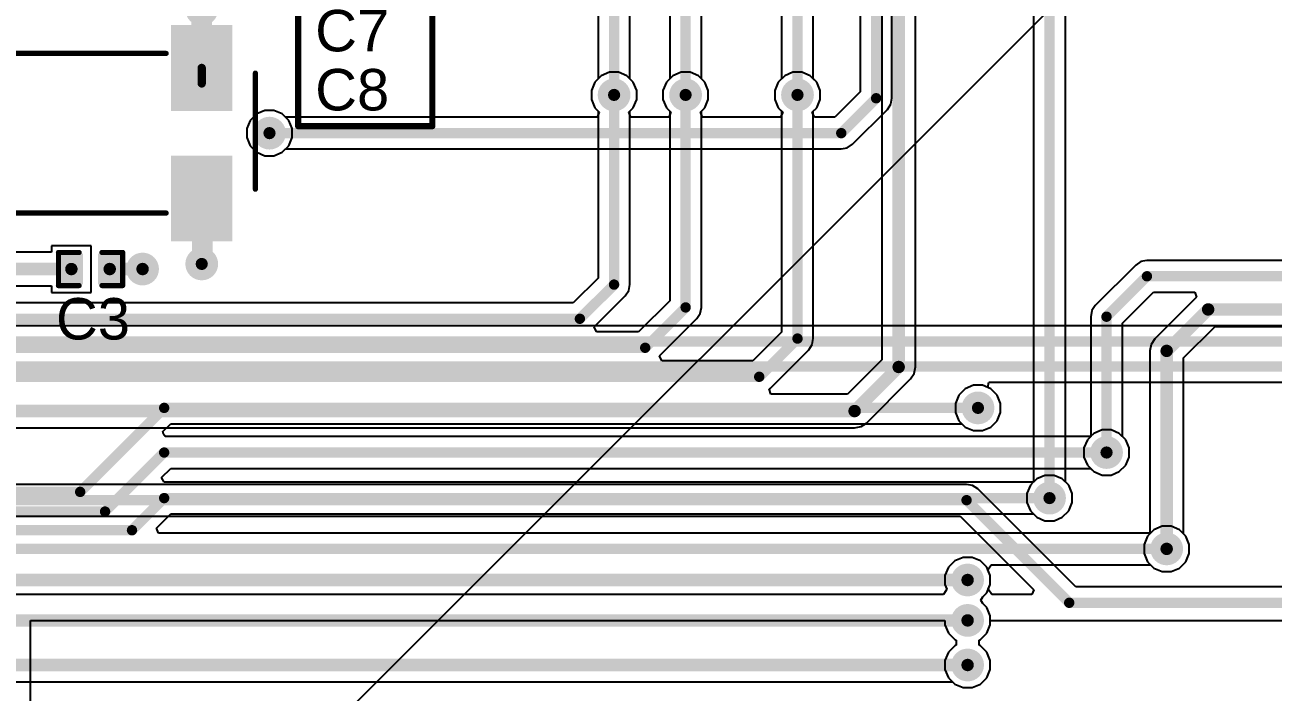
# Model space of a CAD drawing. Header units: millimetres. Extents: x 0 to 5423, y 0 to 5425.
# Drawn here: x 73.04 to 103.62, y 84.45 to 100.8 of the extents above; entities that cross this region are included whole.
import ezdxf

# ---------------------------------------------------------------- set-up
doc = ezdxf.new("R2010")
doc.units = ezdxf.units.MM
for name, color, linetype in [('BottomLayer', 5, 'Continuous'), ('BottomSolder', 6, 'Continuous'), ('TopLayer', 1, 'Continuous'), ('TopOverlay', 2, 'Continuous'), ('TopPaste', 8, 'Continuous'), ('TopSolder', 216, 'Continuous'), ('ViaHoleLayer', 16, 'Continuous')]:
    doc.layers.add(name, color=color, linetype=linetype)
doc.styles.add('Arial', font='', dxfattribs={"height": 0.2})
doc.styles.get('Arial').set_extended_font_data('Arial')

# ---------------------------------------------------------------- blocks, each defined once
blk = doc.blocks.new('C___0402_93')
at = {"layer": 'TopLayer'}
for points in [[(-0.699, -0.318), (-0.699, 0.318), (-0.241, 0.318), (-0.241, -0.318)], [(0.241, -0.318), (0.241, 0.318), (0.699, 0.318), (0.699, -0.318)]]:
    blk.add_hatch(color=1, dxfattribs=at).paths.add_polyline_path(points)
at = {"layer": 'TopPaste'}
for points in [[(-0.699, -0.318), (-0.699, 0.318), (-0.241, 0.318), (-0.241, -0.318)], [(0.241, -0.318), (0.241, 0.318), (0.699, 0.318), (0.699, -0.318)]]:
    blk.add_hatch(color=8, dxfattribs=at).paths.add_polyline_path(points)
at = {"layer": 'TopSolder'}
for points in [[(-0.758, -0.377), (-0.758, 0.377), (-0.181, 0.377), (-0.181, -0.377)], [(0.181, -0.377), (0.181, 0.377), (0.758, 0.377), (0.758, -0.377)]]:
    blk.add_hatch(color=216, dxfattribs=at).paths.add_polyline_path(points)
at = {"layer": 'TopOverlay', "const_width": 0.127}
for points in [[(-0.787, 0.406), (-0.787, -0.406)], [(-0.279, 0.406), (-0.787, 0.406)], [(0.787, 0.406), (0.279, 0.406)], [(0.787, 0.406), (0.787, -0.406)], [(-0.279, -0.406), (-0.787, -0.406)], [(0.787, -0.406), (0.279, -0.406)]]:
    blk.add_lwpolyline(points, dxfattribs=at)
at = {"layer": 'TopOverlay', "const_width": 0.0635}
for points in [[(-0.819, 0.406, 1), (-0.756, 0.406, 1)], [(-0.819, 0.406, 1), (-0.756, 0.406, 1)], [(-0.311, 0.406, 1), (-0.248, 0.406, 1)], [(0.248, 0.406, 1), (0.311, 0.406, 1)], [(0.756, 0.406, 1), (0.819, 0.406, 1)], [(0.756, 0.406, 1), (0.819, 0.406, 1)], [(-0.819, -0.406, 1), (-0.756, -0.406, 1)], [(-0.819, -0.406, 1), (-0.756, -0.406, 1)], [(-0.311, -0.406, 1), (-0.248, -0.406, 1)], [(0.248, -0.406, 1), (0.311, -0.406, 1)], [(0.756, -0.406, 1), (0.819, -0.406, 1)], [(0.756, -0.406, 1), (0.819, -0.406, 1)]]:
    blk.add_lwpolyline(points, format="xyb", close=True, dxfattribs=at)
blk = doc.blocks.new('MC_306_97')
at = {"layer": 'TopLayer'}
for points in [[(-3.4, 2.55), (-2.1, 2.55), (-2.1, 0.65), (-3.4, 0.65)], [(2.1, 2.55), (3.4, 2.55), (3.4, 0.65), (2.1, 0.65)], [(-3.4, -0.65), (-2.1, -0.65), (-2.1, -2.55), (-3.4, -2.55)], [(2.1, -0.65), (3.4, -0.65), (3.4, -2.55), (2.1, -2.55)]]:
    blk.add_hatch(color=1, dxfattribs=at).paths.add_polyline_path(points)
at = {"layer": 'TopPaste'}
for points in [[(-3.4, 2.55), (-2.1, 2.55), (-2.1, 0.65), (-3.4, 0.65)], [(2.1, 2.55), (3.4, 2.55), (3.4, 0.65), (2.1, 0.65)], [(-3.4, -0.65), (-2.1, -0.65), (-2.1, -2.55), (-3.4, -2.55)], [(2.1, -0.65), (3.4, -0.65), (3.4, -2.55), (2.1, -2.55)]]:
    blk.add_hatch(color=8, dxfattribs=at).paths.add_polyline_path(points)
at = {"layer": 'TopSolder'}
for points in [[(-3.502, 2.652), (-1.998, 2.652), (-1.998, 0.548), (-3.502, 0.548)], [(1.998, 2.652), (3.502, 2.652), (3.502, 0.548), (1.998, 0.548)], [(-3.502, -0.548), (-1.998, -0.548), (-1.998, -2.652), (-3.502, -2.652)], [(1.998, -0.548), (3.502, -0.548), (3.502, -2.652), (1.998, -2.652)]]:
    blk.add_hatch(color=216, dxfattribs=at).paths.add_polyline_path(points)
at = {"layer": 'TopOverlay'}
for points, const_width in [([(-1.93, 1.956), (1.88, 1.956)], 0.127), ([(-4.064, -1.372), (-4.064, 1.473)], 0.127), ([(4.064, -1.372), (4.064, 1.473)], 0.127), ([(-3.759, -1.956), (-3.759, -1.702)], 0.254), ([(-3.759, -1.702), (-3.632, -1.829)], 0.254), ([(-3.759, -1.956), (-3.632, -1.829)], 0.254), ([(-1.93, -1.956), (1.88, -1.956)], 0.127)]:
    blk.add_lwpolyline(points, dxfattribs=dict(at, const_width=const_width))
for points, const_width in [([(-1.962, 1.956, 1), (-1.899, 1.956, 1)], 0.0635), ([(1.848, 1.956, 1), (1.911, 1.956, 1)], 0.0635), ([(-4.096, 1.473, 1), (-4.032, 1.473, 1)], 0.0635), ([(4.032, 1.473, 1), (4.096, 1.473, 1)], 0.0635), ([(-4.096, -1.372, 1), (-4.032, -1.372, 1)], 0.0635), ([(4.032, -1.372, 1), (4.096, -1.372, 1)], 0.0635), ([(-3.823, -1.702, 1), (-3.696, -1.702, 1)], 0.127), ([(-3.823, -1.702, 1), (-3.696, -1.702, 1)], 0.127), ([(-3.823, -1.956, 1), (-3.696, -1.956, 1)], 0.127), ([(-3.823, -1.956, 1), (-3.696, -1.956, 1)], 0.127), ([(-3.696, -1.829, 1), (-3.569, -1.829, 1)], 0.127), ([(-3.696, -1.829, 1), (-3.569, -1.829, 1)], 0.127), ([(-1.962, -1.956, 1), (-1.899, -1.956, 1)], 0.0635), ([(1.848, -1.956, 1), (1.911, -1.956, 1)], 0.0635)]:
    blk.add_lwpolyline(points, format="xyb", close=True, dxfattribs=dict(at, const_width=const_width))

msp = doc.modelspace()

# ---------------------------------------------------------------- hatches: boundary and pattern name
at = {"layer": 'BottomLayer'}
h = msp.add_hatch(color=5, dxfattribs=at)
edge = h.paths.add_edge_path()
edge.add_arc((87.478, 99.085), 0.3, 0, 360)
h = msp.add_hatch(color=5, dxfattribs=at)
edge = h.paths.add_edge_path()
edge.add_arc((89.23, 99.085), 0.3, 0, 360)
h = msp.add_hatch(color=5, dxfattribs=at)
edge = h.paths.add_edge_path()
edge.add_arc((91.971, 99.085), 0.3, 0, 360)
h = msp.add_hatch(color=5, dxfattribs=at)
edge = h.paths.add_edge_path()
edge.add_arc((79.035, 98.148), 0.3, 0, 360)
h = msp.add_hatch(color=5, dxfattribs=at)
edge = h.paths.add_edge_path()
edge.add_arc((75.925, 94.818), 0.3, 0, 360)
h = msp.add_hatch(color=5, dxfattribs=at)
edge = h.paths.add_edge_path()
edge.add_arc((77.375, 94.943), 0.3, 0, 360)
h = msp.add_hatch(color=5, dxfattribs=at)
edge = h.paths.add_edge_path()
edge.add_arc((96.393, 91.415), 0.3, 0, 360)
h = msp.add_hatch(color=5, dxfattribs=at)
edge = h.paths.add_edge_path()
edge.add_arc((99.543, 90.322), 0.3, 0, 360)
h = msp.add_hatch(color=5, dxfattribs=at)
edge = h.paths.add_edge_path()
edge.add_arc((98.146, 89.205), 0.3, 0, 360)
h = msp.add_hatch(color=5, dxfattribs=at)
edge = h.paths.add_edge_path()
edge.add_arc((101.016, 87.96), 0.3, 0, 360)
h = msp.add_hatch(color=5, dxfattribs=at)
edge = h.paths.add_edge_path()
edge.add_arc((96.139, 87.198), 0.3, 0, 360)
h = msp.add_hatch(color=5, dxfattribs=at)
edge = h.paths.add_edge_path()
edge.add_arc((96.139, 86.208), 0.3, 0, 360)
h = msp.add_hatch(color=5, dxfattribs=at)
edge = h.paths.add_edge_path()
edge.add_arc((96.139, 85.115), 0.3, 0, 360)
at = {"layer": 'BottomSolder'}
h = msp.add_hatch(color=6, dxfattribs=at)
edge = h.paths.add_edge_path()
edge.add_arc((77.375, 101.181), 0.402, 0, 360)
h = msp.add_hatch(color=6, dxfattribs=at)
edge = h.paths.add_edge_path()
edge.add_arc((87.478, 99.085), 0.402, 0, 360)
h = msp.add_hatch(color=6, dxfattribs=at)
edge = h.paths.add_edge_path()
edge.add_arc((89.23, 99.085), 0.402, 0, 360)
h = msp.add_hatch(color=6, dxfattribs=at)
edge = h.paths.add_edge_path()
edge.add_arc((91.971, 99.085), 0.402, 0, 360)
h = msp.add_hatch(color=6, dxfattribs=at)
edge = h.paths.add_edge_path()
edge.add_arc((79.035, 98.148), 0.402, 0, 360)
h = msp.add_hatch(color=6, dxfattribs=at)
edge = h.paths.add_edge_path()
edge.add_arc((75.925, 94.818), 0.402, 0, 360)
h = msp.add_hatch(color=6, dxfattribs=at)
edge = h.paths.add_edge_path()
edge.add_arc((77.375, 94.943), 0.402, 0, 360)
h = msp.add_hatch(color=6, dxfattribs=at)
edge = h.paths.add_edge_path()
edge.add_arc((96.393, 91.415), 0.402, 0, 360)
h = msp.add_hatch(color=6, dxfattribs=at)
edge = h.paths.add_edge_path()
edge.add_arc((99.543, 90.322), 0.402, 0, 360)
h = msp.add_hatch(color=6, dxfattribs=at)
edge = h.paths.add_edge_path()
edge.add_arc((98.146, 89.205), 0.402, 0, 360)
h = msp.add_hatch(color=6, dxfattribs=at)
edge = h.paths.add_edge_path()
edge.add_arc((101.016, 87.96), 0.402, 0, 360)
h = msp.add_hatch(color=6, dxfattribs=at)
edge = h.paths.add_edge_path()
edge.add_arc((96.139, 87.198), 0.402, 0, 360)
h = msp.add_hatch(color=6, dxfattribs=at)
edge = h.paths.add_edge_path()
edge.add_arc((96.139, 86.208), 0.402, 0, 360)
h = msp.add_hatch(color=6, dxfattribs=at)
edge = h.paths.add_edge_path()
edge.add_arc((96.139, 85.115), 0.402, 0, 360)
at = {"layer": 'TopLayer'}
h = msp.add_hatch(color=1, dxfattribs=at)
edge = h.paths.add_edge_path()
edge.add_arc((87.478, 99.085), 0.3, 0, 360)
h = msp.add_hatch(color=1, dxfattribs=at)
edge = h.paths.add_edge_path()
edge.add_arc((89.23, 99.085), 0.3, 0, 360)
h = msp.add_hatch(color=1, dxfattribs=at)
edge = h.paths.add_edge_path()
edge.add_arc((91.971, 99.085), 0.3, 0, 360)
h = msp.add_hatch(color=1, dxfattribs=at)
edge = h.paths.add_edge_path()
edge.add_arc((79.035, 98.148), 0.3, 0, 360)
h = msp.add_hatch(color=1, dxfattribs=at)
edge = h.paths.add_edge_path()
edge.add_arc((75.925, 94.818), 0.3, 0, 360)
h = msp.add_hatch(color=1, dxfattribs=at)
edge = h.paths.add_edge_path()
edge.add_arc((77.375, 94.943), 0.3, 0, 360)
h = msp.add_hatch(color=1, dxfattribs=at)
edge = h.paths.add_edge_path()
edge.add_arc((96.393, 91.415), 0.3, 0, 360)
h = msp.add_hatch(color=1, dxfattribs=at)
edge = h.paths.add_edge_path()
edge.add_arc((99.543, 90.322), 0.3, 0, 360)
h = msp.add_hatch(color=1, dxfattribs=at)
edge = h.paths.add_edge_path()
edge.add_arc((98.146, 89.205), 0.3, 0, 360)
h = msp.add_hatch(color=1, dxfattribs=at)
edge = h.paths.add_edge_path()
edge.add_arc((101.016, 87.96), 0.3, 0, 360)
h = msp.add_hatch(color=1, dxfattribs=at)
edge = h.paths.add_edge_path()
edge.add_arc((96.139, 87.198), 0.3, 0, 360)
h = msp.add_hatch(color=1, dxfattribs=at)
edge = h.paths.add_edge_path()
edge.add_arc((96.139, 86.208), 0.3, 0, 360)
h = msp.add_hatch(color=1, dxfattribs=at)
edge = h.paths.add_edge_path()
edge.add_arc((96.139, 85.115), 0.3, 0, 360)
at = {"layer": 'TopSolder'}
h = msp.add_hatch(color=216, dxfattribs=at)
edge = h.paths.add_edge_path()
edge.add_arc((77.375, 101.181), 0.402, 0, 360)
h = msp.add_hatch(color=216, dxfattribs=at)
edge = h.paths.add_edge_path()
edge.add_arc((87.478, 99.085), 0.402, 0, 360)
h = msp.add_hatch(color=216, dxfattribs=at)
edge = h.paths.add_edge_path()
edge.add_arc((89.23, 99.085), 0.402, 0, 360)
h = msp.add_hatch(color=216, dxfattribs=at)
edge = h.paths.add_edge_path()
edge.add_arc((91.971, 99.085), 0.402, 0, 360)
h = msp.add_hatch(color=216, dxfattribs=at)
edge = h.paths.add_edge_path()
edge.add_arc((79.035, 98.148), 0.402, 0, 360)
h = msp.add_hatch(color=216, dxfattribs=at)
edge = h.paths.add_edge_path()
edge.add_arc((75.925, 94.818), 0.402, 0, 360)
h = msp.add_hatch(color=216, dxfattribs=at)
edge = h.paths.add_edge_path()
edge.add_arc((77.375, 94.943), 0.402, 0, 360)
h = msp.add_hatch(color=216, dxfattribs=at)
edge = h.paths.add_edge_path()
edge.add_arc((96.393, 91.415), 0.402, 0, 360)
h = msp.add_hatch(color=216, dxfattribs=at)
edge = h.paths.add_edge_path()
edge.add_arc((99.543, 90.322), 0.402, 0, 360)
h = msp.add_hatch(color=216, dxfattribs=at)
edge = h.paths.add_edge_path()
edge.add_arc((98.146, 89.205), 0.402, 0, 360)
h = msp.add_hatch(color=216, dxfattribs=at)
edge = h.paths.add_edge_path()
edge.add_arc((101.016, 87.96), 0.402, 0, 360)
h = msp.add_hatch(color=216, dxfattribs=at)
edge = h.paths.add_edge_path()
edge.add_arc((96.139, 87.198), 0.402, 0, 360)
h = msp.add_hatch(color=216, dxfattribs=at)
edge = h.paths.add_edge_path()
edge.add_arc((96.139, 86.208), 0.402, 0, 360)
h = msp.add_hatch(color=216, dxfattribs=at)
edge = h.paths.add_edge_path()
edge.add_arc((96.139, 85.115), 0.402, 0, 360)
at = {"layer": 'ViaHoleLayer'}
h = msp.add_hatch(color=16, dxfattribs=at)
edge = h.paths.add_edge_path()
edge.add_arc((87.478, 99.085), 0.15, 0, 360)
h = msp.add_hatch(color=16, dxfattribs=at)
edge = h.paths.add_edge_path()
edge.add_arc((89.23, 99.085), 0.15, 0, 360)
h = msp.add_hatch(color=16, dxfattribs=at)
edge = h.paths.add_edge_path()
edge.add_arc((91.971, 99.085), 0.15, 0, 360)
h = msp.add_hatch(color=16, dxfattribs=at)
edge = h.paths.add_edge_path()
edge.add_arc((79.035, 98.148), 0.15, 0, 360)
h = msp.add_hatch(color=16, dxfattribs=at)
edge = h.paths.add_edge_path()
edge.add_arc((75.925, 94.818), 0.15, 0, 360)
h = msp.add_hatch(color=16, dxfattribs=at)
edge = h.paths.add_edge_path()
edge.add_arc((77.375, 94.943), 0.15, 0, 360)
h = msp.add_hatch(color=16, dxfattribs=at)
edge = h.paths.add_edge_path()
edge.add_arc((96.393, 91.415), 0.15, 0, 360)
h = msp.add_hatch(color=16, dxfattribs=at)
edge = h.paths.add_edge_path()
edge.add_arc((99.543, 90.322), 0.15, 0, 360)
h = msp.add_hatch(color=16, dxfattribs=at)
edge = h.paths.add_edge_path()
edge.add_arc((98.146, 89.205), 0.15, 0, 360)
h = msp.add_hatch(color=16, dxfattribs=at)
edge = h.paths.add_edge_path()
edge.add_arc((101.016, 87.96), 0.15, 0, 360)
h = msp.add_hatch(color=16, dxfattribs=at)
edge = h.paths.add_edge_path()
edge.add_arc((96.139, 87.198), 0.15, 0, 360)
h = msp.add_hatch(color=16, dxfattribs=at)
edge = h.paths.add_edge_path()
edge.add_arc((96.139, 86.208), 0.15, 0, 360)
h = msp.add_hatch(color=16, dxfattribs=at)
edge = h.paths.add_edge_path()
edge.add_arc((96.139, 85.115), 0.15, 0, 360)

# ---------------------------------------------------------------- linework, layer by layer
at = {"layer": 'BottomLayer'}
for p, q in [((94.036, 136.469), (94.036, 92.59)), ((94.864, 92.418), (94.864, 136.469)), ((97.757, 109.755), (97.757, 89.6)), ((98.534, 89.6), (98.534, 109.594)), ((87.008, 99.399), (86.924, 99.196)), ((87.164, 99.555), (87.008, 99.399)), ((87.367, 99.639), (87.164, 99.555)), ((87.588, 99.639), (87.367, 99.639)), ((87.791, 99.555), (87.588, 99.639)), ((87.947, 99.399), (87.791, 99.555)), ((88.032, 99.196), (87.947, 99.399)), ((88.761, 99.399), (88.676, 99.196)), ((88.916, 99.555), (88.761, 99.399)), ((89.12, 99.639), (88.916, 99.555)), ((89.34, 99.639), (89.12, 99.639)), ((89.544, 99.555), (89.34, 99.639)), ((89.7, 99.399), (89.544, 99.555)), ((89.784, 99.196), (89.7, 99.399)), ((91.501, 99.399), (91.417, 99.196)), ((91.657, 99.555), (91.501, 99.399)), ((91.861, 99.639), (91.657, 99.555)), ((92.081, 99.639), (91.861, 99.639)), ((92.285, 99.555), (92.081, 99.639)), ((92.441, 99.399), (92.285, 99.555)), ((92.525, 99.196), (92.441, 99.399)), ((86.924, 99.196), (86.924, 98.975)), ((88.032, 98.975), (88.032, 99.196)), ((88.676, 99.196), (88.676, 98.975)), ((89.784, 98.975), (89.784, 99.196)), ((91.417, 99.196), (91.417, 98.975)), ((92.525, 98.975), (92.525, 99.196)), ((86.924, 98.975), (87.008, 98.772)), ((87.008, 98.772), (87.089, 98.69)), ((87.866, 98.69), (87.947, 98.772)), ((87.947, 98.772), (88.032, 98.975)), ((88.676, 98.975), (88.761, 98.772)), ((88.761, 98.772), (88.842, 98.69)), ((89.619, 98.69), (89.7, 98.772)), ((89.7, 98.772), (89.784, 98.975)), ((91.417, 98.975), (91.501, 98.772)), ((91.501, 98.772), (91.583, 98.69)), ((92.359, 98.69), (92.441, 98.772)), ((92.441, 98.772), (92.525, 98.975)), ((78.565, 98.462), (78.481, 98.259)), ((78.721, 98.618), (78.565, 98.462)), ((78.925, 98.702), (78.721, 98.618)), ((79.145, 98.702), (78.925, 98.702)), ((79.349, 98.618), (79.145, 98.702)), ((79.505, 98.462), (79.349, 98.618)), ((79.589, 98.259), (79.505, 98.462)), ((87.089, 98.69), (87.089, 94.598)), ((87.866, 94.437), (87.866, 98.69)), ((88.842, 98.69), (88.842, 94.039)), ((89.619, 93.878), (89.619, 98.69)), ((91.583, 98.69), (91.583, 93.275)), ((92.359, 93.114), (92.359, 98.69)), ((78.481, 98.259), (78.481, 98.038)), ((79.589, 98.038), (79.589, 98.259)), ((78.481, 98.038), (78.565, 97.835)), ((79.505, 97.835), (79.589, 98.038)), ((78.565, 97.835), (78.721, 97.679)), ((78.721, 97.679), (78.925, 97.594)), ((78.925, 97.594), (79.145, 97.594)), ((79.145, 97.594), (79.349, 97.679)), ((79.349, 97.679), (79.505, 97.835)), ((100.259, 94.915), (99.268, 93.924)), ((100.385, 94.999), (100.259, 94.915)), ((100.533, 95.029), (100.385, 94.999)), ((130.589, 95.029), (100.533, 95.029)), ((87.089, 94.598), (86.479, 93.987)), ((87.752, 94.163), (87.837, 94.289)), ((87.837, 94.289), (87.866, 94.437)), ((99.931, 93.489), (100.694, 94.252)), ((100.694, 94.252), (101.707, 94.252)), ((101.707, 94.252), (101.745, 94.125)), ((86.479, 93.987), (56.961, 93.987)), ((86.993, 93.403), (87.752, 94.163)), ((88.842, 94.039), (88.079, 93.276)), ((89.589, 93.73), (89.619, 93.878)), ((99.268, 93.924), (99.184, 93.798)), ((101.739, 94.121), (100.723, 93.105)), ((101.745, 94.125), (101.739, 94.121)), ((88.593, 92.692), (89.505, 93.604)), ((89.505, 93.604), (89.589, 93.73)), ((99.184, 93.798), (99.154, 93.65)), ((99.154, 93.65), (99.154, 90.717)), ((87.046, 93.276), (86.993, 93.403)), ((88.079, 93.276), (87.046, 93.276)), ((91.583, 93.275), (90.873, 92.565)), ((99.931, 90.717), (99.931, 93.489)), ((101.43, 92.64), (102.203, 93.413)), ((102.203, 93.413), (105.08, 93.413)), ((92.246, 92.839), (92.33, 92.965)), ((92.33, 92.965), (92.359, 93.114)), ((100.633, 92.97), (100.601, 92.812)), ((100.723, 93.105), (100.633, 92.97)), ((88.646, 92.565), (88.593, 92.692)), ((91.308, 91.902), (92.246, 92.839)), ((100.601, 92.812), (100.601, 88.329)), ((90.873, 92.565), (88.646, 92.565)), ((94.036, 92.59), (93.199, 91.753)), ((94.833, 92.259), (94.864, 92.418)), ((101.43, 88.329), (101.43, 92.64)), ((93.663, 91.045), (94.743, 92.125)), ((94.743, 92.125), (94.833, 92.259)), ((91.275, 91.88), (91.308, 91.902)), ((91.314, 91.753), (91.275, 91.88)), ((93.199, 91.753), (91.314, 91.753)), ((96.079, 91.884), (95.923, 91.728)), ((96.283, 91.969), (96.079, 91.884)), ((96.503, 91.969), (96.283, 91.969)), ((96.707, 91.884), (96.503, 91.969)), ((96.863, 91.728), (96.707, 91.884)), ((95.923, 91.728), (95.839, 91.525)), ((95.839, 91.525), (95.839, 91.304)), ((96.947, 91.525), (96.863, 91.728)), ((96.947, 91.304), (96.947, 91.525)), ((95.839, 91.304), (95.923, 91.101)), ((96.863, 91.101), (96.947, 91.304)), ((57.304, 90.924), (93.37, 90.924)), ((93.37, 90.924), (93.529, 90.956)), ((93.529, 90.956), (93.663, 91.045)), ((95.923, 91.101), (96.079, 90.945)), ((96.079, 90.945), (96.283, 90.861)), ((96.283, 90.861), (96.503, 90.861)), ((96.503, 90.861), (96.707, 90.945)), ((96.707, 90.945), (96.863, 91.101)), ((99.073, 90.636), (98.989, 90.433)), ((99.154, 90.717), (99.073, 90.636)), ((100.012, 90.636), (99.931, 90.717)), ((100.097, 90.433), (100.012, 90.636)), ((98.989, 90.433), (98.989, 90.212)), ((98.989, 90.212), (99.073, 90.009)), ((100.012, 90.009), (100.097, 90.212)), ((100.097, 90.212), (100.097, 90.433)), ((99.073, 90.009), (99.229, 89.853)), ((99.856, 89.853), (100.012, 90.009)), ((97.757, 89.6), (97.676, 89.519)), ((98.615, 89.519), (98.534, 89.6)), ((99.229, 89.853), (99.432, 89.768)), ((99.432, 89.768), (99.653, 89.768)), ((99.653, 89.768), (99.856, 89.853)), ((96.114, 89.542), (63.972, 89.542)), ((96.262, 89.513), (96.114, 89.542)), ((96.388, 89.429), (96.262, 89.513)), ((98.789, 87.028), (96.388, 89.429)), ((97.676, 89.519), (97.592, 89.315)), ((97.592, 89.315), (97.592, 89.095)), ((98.7, 89.315), (98.615, 89.519)), ((98.7, 89.095), (98.7, 89.315)), ((97.592, 89.095), (97.676, 88.891)), ((98.615, 88.891), (98.7, 89.095)), ((59.475, 88.766), (95.953, 88.766)), ((95.953, 88.766), (97.758, 86.96)), ((97.676, 88.891), (97.832, 88.735)), ((97.832, 88.735), (98.035, 88.651)), ((98.256, 88.651), (98.459, 88.735)), ((98.459, 88.735), (98.615, 88.891)), ((98.035, 88.651), (98.256, 88.651)), ((100.546, 88.274), (100.462, 88.07)), ((100.462, 88.07), (100.462, 87.85)), ((100.601, 88.329), (100.546, 88.274)), ((101.485, 88.274), (101.43, 88.329)), ((101.57, 88.07), (101.485, 88.274)), ((101.57, 87.85), (101.57, 88.07)), ((100.462, 87.85), (100.546, 87.646)), ((101.485, 87.646), (101.57, 87.85)), ((95.669, 87.512), (95.585, 87.308)), ((95.825, 87.668), (95.669, 87.512)), ((96.029, 87.752), (95.825, 87.668)), ((96.249, 87.752), (96.029, 87.752)), ((96.453, 87.668), (96.249, 87.752)), ((96.609, 87.512), (96.453, 87.668)), ((96.693, 87.308), (96.609, 87.512)), ((100.546, 87.646), (100.702, 87.491)), ((100.702, 87.491), (100.906, 87.406)), ((101.126, 87.406), (101.33, 87.491)), ((101.33, 87.491), (101.485, 87.646)), ((95.585, 87.308), (95.585, 87.088)), ((96.693, 87.088), (96.693, 87.308)), ((100.906, 87.406), (101.126, 87.406)), ((95.549, 86.843), (71.882, 86.843)), ((95.634, 86.97), (95.549, 86.843)), ((95.585, 87.088), (95.634, 86.97)), ((96.644, 86.97), (96.693, 87.088)), ((96.729, 86.843), (96.644, 86.97)), ((97.71, 86.843), (96.729, 86.843)), ((97.758, 86.96), (97.71, 86.843)), ((116.197, 87.028), (98.789, 87.028)), ((73.177, 77.877), (73.177, 86.208)), ((73.177, 86.208), (95.585, 86.208)), ((95.585, 86.208), (95.585, 86.097)), ((95.585, 86.097), (95.669, 85.894)), ((96.609, 85.894), (96.693, 86.097)), ((96.693, 86.097), (96.693, 86.208)), ((96.693, 86.208), (126.422, 86.208)), ((95.669, 85.894), (95.825, 85.738)), ((95.825, 85.738), (95.856, 85.725)), ((95.856, 85.725), (95.856, 85.598)), ((96.422, 85.725), (96.453, 85.738)), ((96.422, 85.598), (96.422, 85.725)), ((96.453, 85.738), (96.609, 85.894)), ((95.669, 85.429), (95.585, 85.226)), ((95.825, 85.585), (95.669, 85.429)), ((95.856, 85.598), (95.825, 85.585)), ((96.453, 85.585), (96.422, 85.598)), ((96.609, 85.429), (96.453, 85.585)), ((96.693, 85.226), (96.609, 85.429)), ((95.585, 85.226), (95.585, 85.005)), ((96.693, 85.005), (96.693, 85.226)), ((95.585, 85.005), (95.669, 84.802)), ((95.669, 84.802), (95.825, 84.646)), ((96.453, 84.646), (96.609, 84.802)), ((96.609, 84.802), (96.693, 85.005)), ((95.825, 84.646), (96.029, 84.561)), ((96.029, 84.561), (96.249, 84.561)), ((96.249, 84.561), (96.453, 84.646))]:
    msp.add_line(p, q, dxfattribs=at)
for points, const_width in [([(94.45, 92.418), (94.45, 141.499)], 0.305), ([(98.146, 89.205), (98.146, 109.755)], 0.254), ([(87.478, 94.437), (87.478, 99.085)], 0.254), ([(89.23, 93.878), (89.23, 99.085)], 0.254), ([(91.971, 93.114), (91.971, 99.085)], 0.254), ([(86.639, 93.599), (87.478, 94.437)], 0.254), ([(99.543, 93.65), (100.533, 94.64)], 0.254), ([(100.533, 94.64), (144.379, 94.64)], 0.254), ([(88.24, 92.888), (89.23, 93.878)], 0.254), ([(101.016, 92.812), (102.032, 93.828)], 0.305), ([(102.032, 93.828), (105.08, 93.828)], 0.305), ([(56.566, 93.599), (86.639, 93.599)], 0.254), ([(99.543, 90.322), (99.543, 93.65)], 0.254), ([(55.434, 92.888), (88.24, 92.888)], 0.254), ([(91.034, 92.177), (91.971, 93.114)], 0.254), ([(101.016, 87.96), (101.016, 92.812)], 0.305), ([(93.37, 91.338), (94.45, 92.418)], 0.305), ([(54.356, 92.177), (91.034, 92.177)], 0.254), ([(56.934, 91.338), (93.37, 91.338)], 0.305), ([(37.592, 89.154), (96.114, 89.154)], 0.254), ([(96.114, 89.154), (98.628, 86.639)], 0.254), ([(98.628, 86.639), (116.357, 86.639)], 0.254)]:
    msp.add_lwpolyline(points, dxfattribs=dict(at, const_width=const_width))
for points, const_width in [([(87.414, 99.085, 1), (87.541, 99.085, 1)], 0.127), ([(89.167, 99.085, 1), (89.294, 99.085, 1)], 0.127), ([(91.908, 99.085, 1), (92.035, 99.085, 1)], 0.127), ([(87.414, 94.437, 1), (87.541, 94.437, 1)], 0.127), ([(87.414, 94.437, 1), (87.541, 94.437, 1)], 0.127), ([(100.47, 94.64, 1), (100.597, 94.64, 1)], 0.127), ([(100.47, 94.64, 1), (100.597, 94.64, 1)], 0.127), ([(89.167, 93.878, 1), (89.294, 93.878, 1)], 0.127), ([(89.167, 93.878, 1), (89.294, 93.878, 1)], 0.127), ([(101.956, 93.828, 1), (102.108, 93.828, 1)], 0.152), ([(101.956, 93.828, 1), (102.108, 93.828, 1)], 0.152), ([(86.576, 93.599, 1), (86.703, 93.599, 1)], 0.127), ([(86.576, 93.599, 1), (86.703, 93.599, 1)], 0.127), ([(99.479, 93.65, 1), (99.606, 93.65, 1)], 0.127), ([(99.479, 93.65, 1), (99.606, 93.65, 1)], 0.127), ([(88.176, 92.888, 1), (88.303, 92.888, 1)], 0.127), ([(88.176, 92.888, 1), (88.303, 92.888, 1)], 0.127), ([(91.908, 93.114, 1), (92.035, 93.114, 1)], 0.127), ([(91.908, 93.114, 1), (92.035, 93.114, 1)], 0.127), ([(100.94, 92.812, 1), (101.092, 92.812, 1)], 0.152), ([(100.94, 92.812, 1), (101.092, 92.812, 1)], 0.152), ([(94.374, 92.418, 1), (94.526, 92.418, 1)], 0.152), ([(94.374, 92.418, 1), (94.526, 92.418, 1)], 0.152), ([(90.97, 92.177, 1), (91.097, 92.177, 1)], 0.127), ([(90.97, 92.177, 1), (91.097, 92.177, 1)], 0.127), ([(93.294, 91.338, 1), (93.447, 91.338, 1)], 0.152), ([(93.294, 91.338, 1), (93.447, 91.338, 1)], 0.152), ([(99.479, 90.322, 1), (99.606, 90.322, 1)], 0.127), ([(98.082, 89.205, 1), (98.209, 89.205, 1)], 0.127), ([(96.05, 89.154, 1), (96.177, 89.154, 1)], 0.127), ([(96.05, 89.154, 1), (96.177, 89.154, 1)], 0.127), ([(100.94, 87.96, 1), (101.092, 87.96, 1)], 0.152), ([(98.565, 86.639, 1), (98.692, 86.639, 1)], 0.127), ([(98.565, 86.639, 1), (98.692, 86.639, 1)], 0.127)]:
    msp.add_lwpolyline(points, format="xyb", close=True, dxfattribs=dict(at, const_width=const_width))
at = {"layer": 'TopLayer'}
for p, q in [((87.089, 140.665), (87.089, 99.48)), ((87.866, 99.48), (87.866, 140.504)), ((94.286, 99.003), (94.286, 136.797)), ((93.51, 136.519), (93.51, 99.164)), ((88.842, 135.021), (88.842, 99.48)), ((89.619, 99.48), (89.619, 135.021)), ((91.583, 135.021), (91.583, 99.48)), ((92.359, 99.48), (92.359, 135.021)), ((87.008, 99.399), (86.924, 99.196)), ((87.089, 99.48), (87.008, 99.399)), ((87.947, 99.399), (87.866, 99.48)), ((88.032, 99.196), (87.947, 99.399)), ((88.761, 99.399), (88.676, 99.196)), ((88.842, 99.48), (88.761, 99.399)), ((89.7, 99.399), (89.619, 99.48)), ((89.784, 99.196), (89.7, 99.399)), ((91.501, 99.399), (91.417, 99.196)), ((91.583, 99.48), (91.501, 99.399)), ((92.441, 99.399), (92.359, 99.48)), ((92.525, 99.196), (92.441, 99.399)), ((86.924, 99.196), (86.924, 98.975)), ((88.032, 98.975), (88.032, 99.196)), ((88.676, 99.196), (88.676, 98.975)), ((89.784, 98.975), (89.784, 99.196)), ((91.417, 99.196), (91.417, 98.975)), ((92.525, 98.975), (92.525, 99.196)), ((93.51, 99.164), (92.882, 98.537)), ((86.924, 98.975), (87.008, 98.772)), ((87.008, 98.772), (87.116, 98.664)), ((87.84, 98.664), (87.947, 98.772)), ((87.947, 98.772), (88.032, 98.975)), ((88.676, 98.975), (88.761, 98.772)), ((88.761, 98.772), (88.868, 98.664)), ((89.592, 98.664), (89.7, 98.772)), ((89.7, 98.772), (89.784, 98.975)), ((91.417, 98.975), (91.501, 98.772)), ((91.501, 98.772), (91.609, 98.664)), ((92.333, 98.664), (92.441, 98.772)), ((92.441, 98.772), (92.525, 98.975)), ((94.173, 98.729), (94.257, 98.855)), ((94.257, 98.855), (94.286, 99.003)), ((78.565, 98.462), (78.481, 98.259)), ((78.721, 98.618), (78.565, 98.462)), ((78.925, 98.702), (78.721, 98.618)), ((79.145, 98.702), (78.925, 98.702)), ((79.349, 98.618), (79.145, 98.702)), ((79.43, 98.537), (79.349, 98.618)), ((87.063, 98.537), (79.43, 98.537)), ((87.116, 98.664), (87.063, 98.537)), ((87.892, 98.537), (87.84, 98.664)), ((88.816, 98.537), (87.892, 98.537)), ((88.868, 98.664), (88.816, 98.537)), ((89.645, 98.537), (89.592, 98.664)), ((91.556, 98.537), (89.645, 98.537)), ((91.609, 98.664), (91.556, 98.537)), ((92.386, 98.537), (92.333, 98.664)), ((92.882, 98.537), (92.386, 98.537)), ((93.318, 97.874), (94.173, 98.729)), ((78.481, 98.259), (78.481, 98.038)), ((78.481, 98.038), (78.565, 97.835)), ((93.192, 97.79), (93.318, 97.874)), ((78.565, 97.835), (78.721, 97.679)), ((78.721, 97.679), (78.925, 97.594)), ((78.925, 97.594), (79.145, 97.594)), ((79.145, 97.594), (79.349, 97.679)), ((79.349, 97.679), (79.43, 97.76)), ((79.43, 97.76), (93.043, 97.76)), ((93.043, 97.76), (93.192, 97.79)), ((73.698, 95.233), (72.823, 95.233)), ((74.663, 95.39), (73.698, 95.39)), ((73.698, 95.39), (73.698, 95.233)), ((74.663, 94.247), (74.663, 95.39)), ((72.212, 94.404), (73.698, 94.404)), ((73.698, 94.404), (73.698, 94.247)), ((73.698, 94.247), (74.663, 94.247)), ((109.104, 93.429), (63.813, 93.429)), ((96.632, 91.915), (96.658, 92.042)), ((96.658, 92.042), (108.704, 92.042)), ((96.707, 91.884), (96.632, 91.915)), ((96.863, 91.728), (96.707, 91.884)), ((96.947, 91.525), (96.863, 91.728)), ((96.947, 91.304), (96.947, 91.525)), ((96.863, 91.101), (96.947, 91.304)), ((76.423, 90.834), (76.615, 91.026)), ((76.439, 90.771), (76.423, 90.834)), ((76.615, 91.026), (95.998, 91.026)), ((95.998, 91.026), (96.079, 90.945)), ((96.079, 90.945), (96.283, 90.861)), ((96.283, 90.861), (96.503, 90.861)), ((96.503, 90.861), (96.707, 90.945)), ((96.707, 90.945), (96.863, 91.101)), ((99.432, 90.876), (99.229, 90.792)), ((99.653, 90.876), (99.432, 90.876)), ((99.856, 90.792), (99.653, 90.876)), ((76.479, 90.711), (76.439, 90.771)), ((99.148, 90.711), (76.479, 90.711)), ((99.229, 90.792), (99.148, 90.711)), ((100.012, 90.636), (99.856, 90.792)), ((100.097, 90.433), (100.012, 90.636)), ((100.012, 90.009), (100.097, 90.212)), ((100.097, 90.212), (100.097, 90.433)), ((76.391, 89.71), (76.615, 89.934)), ((76.615, 89.934), (99.148, 89.934)), ((99.148, 89.934), (99.229, 89.853)), ((99.856, 89.853), (100.012, 90.009)), ((76.454, 89.593), (76.391, 89.71)), ((97.832, 89.674), (97.751, 89.593)), ((98.035, 89.759), (97.832, 89.674)), ((98.256, 89.759), (98.035, 89.759)), ((98.459, 89.674), (98.256, 89.759)), ((98.615, 89.519), (98.459, 89.674)), ((99.229, 89.853), (99.432, 89.768)), ((99.432, 89.768), (99.653, 89.768)), ((99.653, 89.768), (99.856, 89.853)), ((97.751, 89.593), (76.454, 89.593)), ((76.454, 89.593), (76.454, 89.593)), ((98.7, 89.315), (98.615, 89.519)), ((98.7, 89.095), (98.7, 89.315)), ((98.615, 88.891), (98.7, 89.095)), ((76.265, 88.466), (76.615, 88.816)), ((76.615, 88.816), (97.751, 88.816)), ((97.751, 88.816), (97.832, 88.735)), ((97.832, 88.735), (98.035, 88.651)), ((98.256, 88.651), (98.459, 88.735)), ((98.459, 88.735), (98.615, 88.891)), ((76.313, 88.349), (76.265, 88.466)), ((98.035, 88.651), (98.256, 88.651)), ((100.702, 88.43), (100.621, 88.349)), ((100.906, 88.514), (100.702, 88.43)), ((101.126, 88.514), (100.906, 88.514)), ((101.33, 88.43), (101.126, 88.514)), ((101.485, 88.274), (101.33, 88.43)), ((100.621, 88.349), (76.313, 88.349)), ((101.57, 88.07), (101.485, 88.274)), ((101.57, 87.85), (101.57, 88.07)), ((101.485, 87.646), (101.57, 87.85)), ((96.637, 87.445), (96.715, 87.572)), ((96.715, 87.572), (100.621, 87.572)), ((100.621, 87.572), (100.702, 87.491)), ((100.702, 87.491), (100.906, 87.406)), ((101.126, 87.406), (101.33, 87.491)), ((101.33, 87.491), (101.485, 87.646)), ((96.693, 87.308), (96.637, 87.445)), ((96.693, 87.088), (96.693, 87.308)), ((100.906, 87.406), (101.126, 87.406)), ((96.51, 86.786), (96.609, 86.884)), ((96.609, 86.884), (96.693, 87.088)), ((96.466, 86.703), (96.51, 86.786)), ((96.51, 86.62), (96.466, 86.703)), ((96.609, 86.521), (96.51, 86.62)), ((96.693, 86.318), (96.609, 86.521)), ((96.693, 86.097), (96.693, 86.318)), ((96.609, 85.894), (96.693, 86.097)), ((96.422, 85.725), (96.453, 85.738)), ((96.422, 85.598), (96.422, 85.725)), ((96.453, 85.738), (96.609, 85.894)), ((96.453, 85.585), (96.422, 85.598)), ((96.609, 85.429), (96.453, 85.585)), ((96.693, 85.226), (96.609, 85.429)), ((96.693, 85.005), (96.693, 85.226)), ((96.453, 84.646), (96.609, 84.802)), ((96.609, 84.802), (96.693, 85.005)), ((19.399, 84.701), (95.77, 84.701)), ((95.77, 84.701), (95.825, 84.646)), ((95.825, 84.646), (96.029, 84.561)), ((96.029, 84.561), (96.249, 84.561)), ((96.249, 84.561), (96.453, 84.646))]:
    msp.add_line(p, q, dxfattribs=at)
for points, const_width in [([(87.478, 99.085), (87.478, 140.665)], 0.254), ([(93.898, 99.003), (93.898, 136.797)], 0.254), ([(89.23, 99.085), (89.23, 135.503)], 0.254), ([(91.971, 99.085), (91.971, 135.503)], 0.254), ([(77.375, 99.746), (77.375, 101.181)], 0.508), ([(77.375, 99.366), (77.375, 99.746)], 0.203), ([(93.043, 98.148), (93.898, 99.003)], 0.254), ([(79.035, 98.148), (93.043, 98.148)], 0.254), ([(77.375, 96.546), (77.394, 94.943)], 0.508), ([(77.375, 95.07), (77.391, 94.945)], 0.508), ([(77.391, 94.945), (77.394, 94.92)], 0.508), ([(77.394, 94.943), (77.394, 94.92)], 0.508), ([(77.394, 94.943), (77.394, 94.943)], 0.508), ([(72.212, 94.818), (74.181, 94.818)], 0.305), ([(75.121, 94.818), (75.925, 94.818)], 0.305), ([(63.652, 93.04), (109.499, 93.04)], 0.254), ([(63.094, 92.431), (108.864, 92.431)], 0.254), ([(74.397, 89.357), (76.454, 91.415)], 0.254), ([(76.454, 91.415), (96.393, 91.415)], 0.254), ([(75.006, 88.875), (76.454, 90.322)], 0.254), ([(76.454, 90.322), (99.543, 90.322)], 0.254), ([(62.484, 89.357), (74.397, 89.357)], 0.254), ([(75.667, 88.417), (76.454, 89.205)], 0.254), ([(76.454, 89.205), (98.146, 89.205)], 0.254), ([(61.981, 88.875), (75.006, 88.875)], 0.254), ([(61.499, 88.417), (75.667, 88.417)], 0.254), ([(61.042, 87.96), (101.016, 87.96)], 0.254), ([(19.482, 87.198), (96.139, 87.198)], 0.305), ([(19.406, 86.208), (96.139, 86.208)], 0.305), ([(19.228, 85.115), (96.139, 85.115)], 0.305)]:
    msp.add_lwpolyline(points, dxfattribs=dict(at, const_width=const_width))
for points, const_width in [([(77.248, 99.746, 1), (77.502, 99.746, 1)], 0.254), ([(77.324, 99.746, 1), (77.426, 99.746, 1)], 0.102), ([(77.324, 99.366, 1), (77.426, 99.366, 1)], 0.102), ([(87.414, 99.085, 1), (87.541, 99.085, 1)], 0.127), ([(89.167, 99.085, 1), (89.294, 99.085, 1)], 0.127), ([(91.908, 99.085, 1), (92.035, 99.085, 1)], 0.127), ([(93.835, 99.003, 1), (93.962, 99.003, 1)], 0.127), ([(93.835, 99.003, 1), (93.962, 99.003, 1)], 0.127), ([(78.972, 98.148, 1), (79.099, 98.148, 1)], 0.127), ([(92.98, 98.148, 1), (93.107, 98.148, 1)], 0.127), ([(92.98, 98.148, 1), (93.107, 98.148, 1)], 0.127), ([(77.248, 96.546, 1), (77.502, 96.546, 1)], 0.254), ([(77.248, 95.07, 1), (77.502, 95.07, 1)], 0.254), ([(77.264, 94.945, 1), (77.518, 94.945, 1)], 0.254), ([(77.264, 94.945, 1), (77.518, 94.945, 1)], 0.254), ([(77.267, 94.943, 1), (77.521, 94.943, 1)], 0.254), ([(77.267, 94.943, 1), (77.521, 94.943, 1)], 0.254), ([(77.267, 94.943, 1), (77.521, 94.943, 1)], 0.254), ([(77.267, 94.943, 1), (77.521, 94.943, 1)], 0.254), ([(77.267, 94.92, 1), (77.521, 94.92, 1)], 0.254), ([(77.267, 94.92, 1), (77.521, 94.92, 1)], 0.254), ([(74.105, 94.818, 1), (74.257, 94.818, 1)], 0.152), ([(75.044, 94.818, 1), (75.197, 94.818, 1)], 0.152), ([(75.849, 94.818, 1), (76.002, 94.818, 1)], 0.152), ([(76.391, 91.415, 1), (76.518, 91.415, 1)], 0.127), ([(76.391, 91.415, 1), (76.518, 91.415, 1)], 0.127), ([(96.33, 91.415, 1), (96.457, 91.415, 1)], 0.127), ([(76.391, 90.322, 1), (76.518, 90.322, 1)], 0.127), ([(76.391, 90.322, 1), (76.518, 90.322, 1)], 0.127), ([(99.479, 90.322, 1), (99.606, 90.322, 1)], 0.127), ([(74.333, 89.357, 1), (74.46, 89.357, 1)], 0.127), ([(74.333, 89.357, 1), (74.46, 89.357, 1)], 0.127), ([(76.391, 89.205, 1), (76.518, 89.205, 1)], 0.127), ([(76.391, 89.205, 1), (76.518, 89.205, 1)], 0.127), ([(98.082, 89.205, 1), (98.209, 89.205, 1)], 0.127), ([(74.943, 88.875, 1), (75.07, 88.875, 1)], 0.127), ([(74.943, 88.875, 1), (75.07, 88.875, 1)], 0.127), ([(75.603, 88.417, 1), (75.73, 88.417, 1)], 0.127), ([(75.603, 88.417, 1), (75.73, 88.417, 1)], 0.127), ([(100.952, 87.96, 1), (101.079, 87.96, 1)], 0.127), ([(96.063, 87.198, 1), (96.215, 87.198, 1)], 0.152), ([(96.063, 86.208, 1), (96.215, 86.208, 1)], 0.152), ([(96.063, 85.115, 1), (96.215, 85.115, 1)], 0.152)]:
    msp.add_lwpolyline(points, format="xyb", close=True, dxfattribs=dict(at, const_width=const_width))
at = {"layer": 'TopOverlay', "const_width": 0.152}
for points in [[(79.737, 98.32), (79.737, 108.826)], [(83.025, 98.32), (83.025, 101.346)], [(79.737, 98.32), (83.025, 98.32)]]:
    msp.add_lwpolyline(points, dxfattribs=at)
at = {"layer": 'TopOverlay', "const_width": 0.0762}
for points in [[(79.699, 98.32, 1), (79.775, 98.32, 1)], [(79.699, 98.32, 1), (79.775, 98.32, 1)], [(82.987, 98.32, 1), (83.063, 98.32, 1)], [(82.987, 98.32, 1), (83.063, 98.32, 1)]]:
    msp.add_lwpolyline(points, format="xyb", close=True, dxfattribs=at)
at = {"layer": 'TopSolder'}
msp.add_line((3.115, 6.162), (5422.757, 5425.234), dxfattribs=at)

# ---------------------------------------------------------------- block references
msp.add_blockref('MC_306_97', (74.625, 98.146))
at = {"rotation": 180}
msp.add_blockref('C___0402_93', (74.651, 94.818), dxfattribs=at)

# ---------------------------------------------------------------- texts
at = {"layer": 'TopOverlay', "style": 'Arial'}
for s, p in [('C7', (80.154, 100.152)), ('C8', (80.154, 98.705)), ('C3', (73.804, 93.091))]:
    msp.add_text(s, height=1.016, dxfattribs=at).set_placement(p)

doc.saveas('drawing.dxf')
